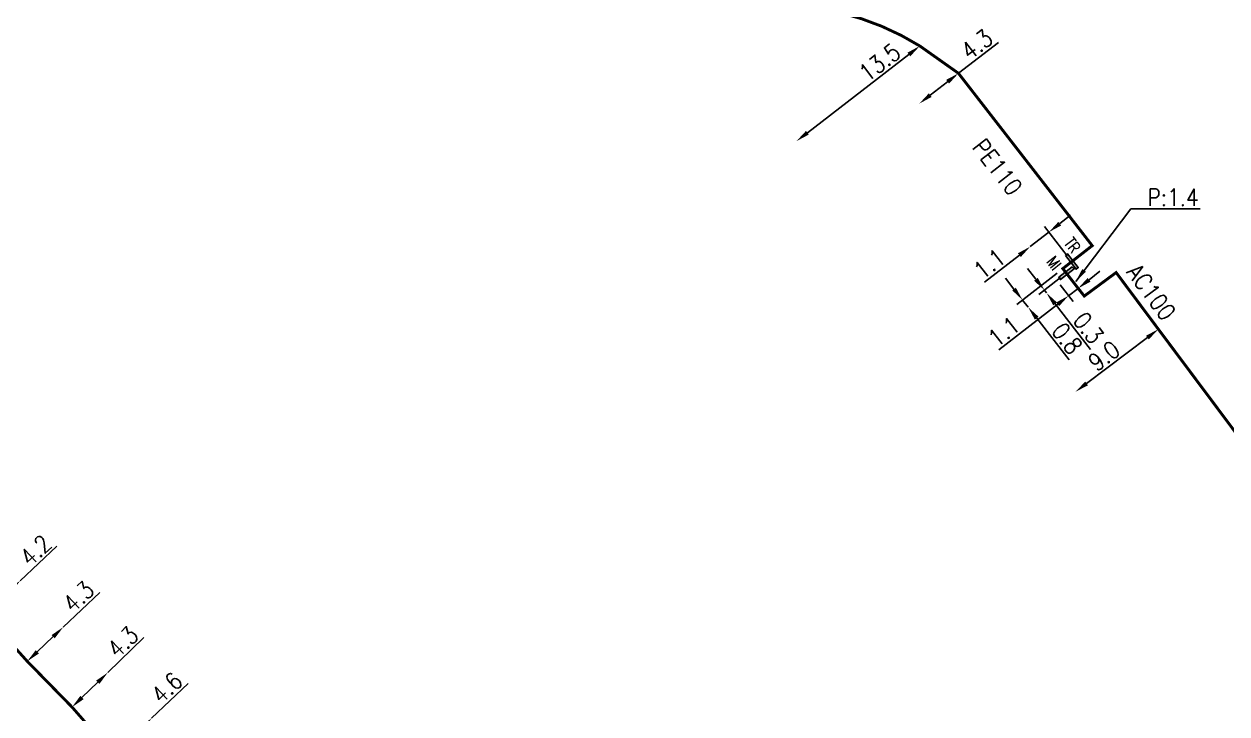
# Model space of a CAD drawing. Header units: millimetres. Extents: x 160996 to 162003, y 120996 to 122000.
# Drawn here: x 161635.1 to 161739.4, y 121265.6 to 121325.5 of the extents above; entities that cross this region are included whole.
import ezdxf
from ezdxf.enums import TextEntityAlignment as Align

# ---------------------------------------------------------------- set-up
doc = ezdxf.new("R2010")
doc.units = ezdxf.units.MM
doc.header["$PDMODE"] = 34
for name, pattern in [('L_100_AP', [14, 10, -1.5, 1, -1.5]), ('L_100_PE', [14, 10, -1.5, 1, -1.5]), ('L_25_PE', [2000, 1000, 1000])]:
    doc.linetypes.add(name, pattern=pattern)
doc.layers.get('0').update_dxf_attribs({"linetype": 'CONTINUOUS'})
doc.layers.get('Defpoints').update_dxf_attribs({"linetype": 'CONTINUOUS'})
for name, color, linetype in [('L_140', 3, 'CONTINUOUS'), ('L_150', 1, 'CONTINUOUS'), ('L_340', 7, 'CONTINUOUS')]:
    doc.layers.add(name, color=color, linetype=linetype)
doc.styles.get("Standard").update_dxf_attribs({"font": 'romans.shx', "width": 0.85})
doc.dimstyles.get("Standard").update_dxf_attribs({"dimtxt": 1.5, "dimasz": 1.2, "dimexe": 0.625, "dimexo": 0.625, "dimgap": 0.25, "dimtad": 1, "dimdec": 1, "dimzin": 0, "dimdsep": 46, "dimtxsty": 'Standard', "dimcen": -0.5, "dimadec": 0, "dimazin": 0, "dimtfac": 1, "dimtdec": 1, "dimtmove": 0, "dimatfit": 3, "dimfxl": 0, "dimtolj": 1, "dimtzin": 0, "dimarcsym": 0})

# ---------------------------------------------------------------- blocks, each defined once
blk = doc.blocks.new('L_340_19')
at = {"linetype": 'Continuous'}
blk.add_hatch(color=0, dxfattribs=at).paths.add_polyline_path([(0.12, 0.75), (-0.12, 0.75), (-0.12, -0.75), (0.12, -0.75)])
at = {"color": 0, "linetype": 'Continuous'}
blk.add_lwpolyline([(-0.12, 0.75), (0.12, 0.75), (0.12, -0.75), (-0.12, -0.75)], close=True, dxfattribs=at)
at = {"color": 0, "linetype": 'Continuous', "width": 0.75}
for tag, height, flags, p in [('TR', 1, 8, (0, 1.98)), ('DEF_LEG', 1.2, 3, (0, -5)), ('DEF_COUP', 1.2, 3, (0, -7.5)), ('DEF_TYPE', 1.2, 3, (0, -10))]:
    blk.add_attdef(tag, text='', height=height, dxfattribs=dict(at, flags=flags)).set_placement(p, align=Align.MIDDLE)
blk = doc.blocks.new('L_340_16')
at = {"linetype": 'Continuous'}
blk.add_hatch(color=0, dxfattribs=at).paths.add_polyline_path([(0.125, 0.75), (-0.125, 0.75), (-0.125, -0.75), (0.125, -0.75)])
at = {"color": 0, "linetype": 'Continuous'}
blk.add_lwpolyline([(-0.125, 0.75), (0.125, 0.75), (0.125, -0.75), (-0.125, -0.75)], close=True, dxfattribs=at)
at = {"color": 0, "linetype": 'Continuous', "width": 0.75}
for tag, height, flags, p in [('MI', 1, 8, (0, 2.5)), ('DEF_LEG', 1.2, 3, (0, -5)), ('DEF_COUP', 1.2, 3, (0, -7.5)), ('DEF_TYPE', 1.2, 3, (0, -10))]:
    blk.add_attdef(tag, text='', height=height, dxfattribs=dict(at, flags=flags)).set_placement(p, align=Align.MIDDLE)
blk = doc.blocks.new('*D1634')
at = {"layer": 'Defpoints', "color": 0, "linetype": 'Continuous', "transparency": 16777216}
for p in [(161712.74, 121323.55), (161702.05, 121315.3), (161702.05, 121315.3)]:
    blk.add_point(p, dxfattribs=at)
at = {"layer": 'L_140', "color": 0, "linetype": 'Continuous', "lineweight": -2, "transparency": 16777216}
blk.add_line((161711.79, 121322.81), (161703, 121316.03), dxfattribs=at)
at = {"layer": 'L_140', "color": 0, "linetype": 'Continuous', "transparency": 16777216}
for points in [[(161711.67, 121322.97), (161711.91, 121322.65), (161712.74, 121323.55)], [(161702.88, 121316.19), (161703.12, 121315.87), (161702.05, 121315.3)]]:
    blk.add_solid(points, dxfattribs=at)
at = {"layer": 'L_140', "color": 0, "linetype": 'Continuous', "transparency": 16777216, "insert": (161709.26, 121322.13), "char_height": 1.5, "attachment_point": 5, "rotation": 37.6491}
blk.add_mtext('\\A1;13.5', dxfattribs=at)
blk = doc.blocks.new('*D1635')
at = {"layer": 'Defpoints', "color": 0, "linetype": 'Continuous', "transparency": 16777216}
for p in [(161716.09, 121321.18), (161712.69, 121318.55), (161712.69, 121318.55)]:
    blk.add_point(p, dxfattribs=at)
at = {"layer": 'L_140', "color": 0, "linetype": 'Continuous', "lineweight": -2, "transparency": 16777216}
for p, q in [((161716.09, 121321.18), (161719.55, 121323.86)), ((161713.64, 121319.29), (161715.14, 121320.45))]:
    blk.add_line(p, q, dxfattribs=at)
at = {"layer": 'L_140', "color": 0, "linetype": 'Continuous', "transparency": 16777216}
for points in [[(161715.02, 121320.61), (161715.27, 121320.29), (161716.09, 121321.18)], [(161713.52, 121319.44), (161713.76, 121319.13), (161712.69, 121318.55)]]:
    blk.add_solid(points, dxfattribs=at)
at = {"layer": 'L_140', "color": 0, "linetype": 'Continuous', "transparency": 16777216, "insert": (161717.68, 121323.68), "char_height": 1.5, "attachment_point": 5, "rotation": 37.7257}
blk.add_mtext('\\A1;4.3', dxfattribs=at)
blk = doc.blocks.new('*D1638')
at = {"layer": 'Defpoints', "color": 0, "linetype": 'Continuous', "transparency": 16777216}
for p in [(161724.52, 121303.33), (161726.46, 121302.54), (161725.63, 121301.9)]:
    blk.add_point(p, dxfattribs=at)
at = {"layer": 'L_140', "color": 0, "linetype": 'Continuous', "lineweight": -2, "transparency": 16777216}
for p, q in [((161727.41, 121303.28), (161728.35, 121304.02)), ((161724.9, 121302.84), (161726.02, 121301.41)), ((161726.46, 121302.54), (161725.63, 121301.9)), ((161724.69, 121301.16), (161719.6, 121297.2))]:
    blk.add_line(p, q, dxfattribs=at)
at = {"layer": 'L_140', "color": 0, "linetype": 'Continuous', "transparency": 16777216}
for points in [[(161727.28, 121303.44), (161727.53, 121303.12), (161726.46, 121302.54)], [(161724.56, 121301.32), (161724.81, 121301), (161725.63, 121301.9)]]:
    blk.add_solid(points, dxfattribs=at)
at = {"layer": 'L_140', "color": 0, "linetype": 'Continuous', "transparency": 16777216, "insert": (161720.02, 121298.79), "char_height": 1.5, "attachment_point": 5, "rotation": 37.913}
blk.add_mtext('\\A1;1.1', dxfattribs=at)
blk = doc.blocks.new('*D1639')
at = {"layer": 'Defpoints', "color": 0, "linetype": 'Continuous', "transparency": 16777216}
for p in [(161722.31, 121306.16), (161722.31, 121306.16), (161725.91, 121304.86)]:
    blk.add_point(p, dxfattribs=at)
at = {"layer": 'L_340', "color": 0, "linetype": 'Continuous', "lineweight": -2, "transparency": 16777216}
for p, q in [((161724.87, 121308.15), (161725.81, 121308.88)), ((161723.92, 121307.41), (161722.31, 121306.16)), ((161725.52, 121305.35), (161723.54, 121307.9)), ((161721.37, 121305.42), (161718.35, 121303.07))]:
    blk.add_line(p, q, dxfattribs=at)
at = {"layer": 'L_340', "color": 0, "linetype": 'Continuous', "transparency": 16777216}
for points in [[(161724.74, 121308.3), (161724.99, 121307.99), (161723.92, 121307.41)], [(161721.24, 121305.58), (161721.49, 121305.26), (161722.31, 121306.16)]]:
    blk.add_solid(points, dxfattribs=at)
at = {"layer": 'L_340', "color": 0, "linetype": 'Continuous', "transparency": 16777216, "insert": (161718.77, 121304.67), "char_height": 1.5, "attachment_point": 5, "rotation": 37.913}
blk.add_mtext('\\A1;1.1', dxfattribs=at)
blk = doc.blocks.new('*D1640')
at = {"layer": 'Defpoints', "color": 0, "linetype": 'Continuous', "transparency": 16777216}
for p in [(161725.13, 121304.25), (161722.13, 121300.9), (161722.13, 121300.9)]:
    blk.add_point(p, dxfattribs=at)
at = {"layer": 'L_140', "color": 0, "linetype": 'Continuous', "lineweight": -2, "transparency": 16777216}
for p, q in [((161720.9, 121302.48), (161720.17, 121303.43)), ((161724.64, 121303.87), (161721.15, 121301.15)), ((161721.64, 121301.53), (161722.13, 121300.9)), ((161722.87, 121299.96), (161725.69, 121296.34))]:
    blk.add_line(p, q, dxfattribs=at)
at = {"layer": 'L_140', "color": 0, "linetype": 'Continuous', "transparency": 16777216}
for points in [[(161721.06, 121302.6), (161720.75, 121302.36), (161721.64, 121301.53)], [(161723.03, 121300.08), (161722.71, 121299.83), (161722.13, 121300.9)]]:
    blk.add_solid(points, dxfattribs=at)
at = {"layer": 'L_140', "color": 0, "linetype": 'Continuous', "transparency": 16777216, "insert": (161725.5, 121298.2), "char_height": 1.5, "attachment_point": 5, "rotation": 307.913}
blk.add_mtext('\\A1;0.8', dxfattribs=at)
blk = doc.blocks.new('*D1641')
at = {"layer": 'Defpoints', "color": 0, "linetype": 'Continuous', "transparency": 16777216}
for p in [(161725.44, 121303.86), (161723.72, 121302.14), (161723.72, 121302.14)]:
    blk.add_point(p, dxfattribs=at)
at = {"layer": 'L_340', "color": 0, "linetype": 'Continuous', "lineweight": -2, "transparency": 16777216}
for p, q in [((161722.8, 121303.33), (161722.06, 121304.27)), ((161724.94, 121303.47), (161723.05, 121302)), ((161723.54, 121302.38), (161723.72, 121302.14)), ((161724.46, 121301.2), (161727.54, 121297.24))]:
    blk.add_line(p, q, dxfattribs=at)
at = {"layer": 'L_340', "color": 0, "linetype": 'Continuous', "transparency": 16777216}
for points in [[(161722.96, 121303.45), (161722.64, 121303.2), (161723.54, 121302.38)], [(161724.62, 121301.32), (161724.3, 121301.07), (161723.72, 121302.14)]]:
    blk.add_solid(points, dxfattribs=at)
at = {"layer": 'L_340', "color": 0, "linetype": 'Continuous', "transparency": 16777216, "insert": (161727.35, 121299.11), "char_height": 1.5, "attachment_point": 5, "rotation": 307.913}
blk.add_mtext('\\A1;0.3', dxfattribs=at)
blk = doc.blocks.new('*D1642')
at = {"layer": 'Defpoints', "color": 0, "linetype": 'Continuous', "transparency": 16777216}
for p in [(161733.41, 121299), (161726.23, 121293.57), (161726.23, 121293.57)]:
    blk.add_point(p, dxfattribs=at)
at = {"layer": 'L_140', "color": 0, "linetype": 'Continuous', "lineweight": -2, "transparency": 16777216}
for p, q in [((161733.04, 121299.49), (161733.04, 121299.49)), ((161732.46, 121298.27), (161727.19, 121294.3))]:
    blk.add_line(p, q, dxfattribs=at)
at = {"layer": 'L_140', "color": 0, "linetype": 'Continuous', "transparency": 16777216}
for points in [[(161732.34, 121298.43), (161732.58, 121298.11), (161733.41, 121299)], [(161727.07, 121294.46), (161727.31, 121294.14), (161726.23, 121293.57)]]:
    blk.add_solid(points, dxfattribs=at)
at = {"layer": 'L_140', "color": 0, "linetype": 'Continuous', "transparency": 16777216, "insert": (161728.7, 121296.69), "char_height": 1.5, "attachment_point": 5, "rotation": 37.0456}
blk.add_mtext('\\A1;9.0', dxfattribs=at)
blk = doc.blocks.new('*D1105')
at = {"layer": 'Defpoints', "color": 0, "linetype": 'Continuous', "transparency": 16777216}
for p in [(161634.78, 121277.19), (161634.78, 121277.19), (161631.72, 121274.31)]:
    blk.add_point(p, dxfattribs=at)
at = {"layer": 'L_150', "color": 0, "linetype": 'Continuous', "lineweight": -2, "transparency": 16777216}
for p, q in [((161634.78, 121277.19), (161637.97, 121280.19)), ((161632.6, 121275.13), (161633.91, 121276.37))]:
    blk.add_line(p, q, dxfattribs=at)
at = {"layer": 'L_150', "color": 0, "linetype": 'Continuous', "transparency": 16777216}
for points in [[(161633.77, 121276.51), (161634.05, 121276.22), (161634.78, 121277.19)], [(161632.46, 121275.28), (161632.73, 121274.99), (161631.72, 121274.31)]]:
    blk.add_solid(points, dxfattribs=at)
at = {"layer": 'L_150', "color": 0, "linetype": 'Continuous', "transparency": 16777216, "insert": (161636.13, 121279.83), "char_height": 1.5, "attachment_point": 5, "rotation": 43.264}
blk.add_mtext('\\A1;4.2', dxfattribs=at)
blk = doc.blocks.new('*D1106')
at = {"layer": 'Defpoints', "color": 0, "linetype": 'Continuous', "transparency": 16777216}
for p in [(161638.51, 121273.17), (161638.51, 121273.17), (161635.4, 121270.21)]:
    blk.add_point(p, dxfattribs=at)
at = {"layer": 'L_150', "color": 0, "linetype": 'Continuous', "lineweight": -2, "transparency": 16777216}
for p, q in [((161638.51, 121273.17), (161641.68, 121276.19)), ((161636.27, 121271.04), (161637.65, 121272.35))]:
    blk.add_line(p, q, dxfattribs=at)
at = {"layer": 'L_150', "color": 0, "linetype": 'Continuous', "transparency": 16777216}
for points in [[(161637.51, 121272.49), (161637.78, 121272.2), (161638.51, 121273.17)], [(161636.13, 121271.18), (161636.41, 121270.89), (161635.4, 121270.21)]]:
    blk.add_solid(points, dxfattribs=at)
at = {"layer": 'L_150', "color": 0, "linetype": 'Continuous', "transparency": 16777216, "insert": (161639.84, 121275.82), "char_height": 1.5, "attachment_point": 5, "rotation": 43.6247}
blk.add_mtext('\\A1;4.3', dxfattribs=at)
blk = doc.blocks.new('*D1107')
at = {"layer": 'Defpoints', "color": 0, "linetype": 'Continuous', "transparency": 16777216}
for p in [(161642.37, 121269.23), (161642.37, 121269.23), (161639.28, 121266.24)]:
    blk.add_point(p, dxfattribs=at)
at = {"layer": 'L_150', "color": 0, "linetype": 'Continuous', "lineweight": -2, "transparency": 16777216}
for p, q in [((161642.37, 121269.23), (161645.51, 121272.27)), ((161640.14, 121267.07), (161641.51, 121268.39)), ((161638.85, 121266.69), (161638.85, 121266.69))]:
    blk.add_line(p, q, dxfattribs=at)
at = {"layer": 'L_150', "color": 0, "linetype": 'Continuous', "transparency": 16777216}
for points in [[(161641.37, 121268.54), (161641.65, 121268.25), (161642.37, 121269.23)], [(161640, 121267.22), (161640.28, 121266.93), (161639.28, 121266.24)]]:
    blk.add_solid(points, dxfattribs=at)
at = {"layer": 'L_150', "color": 0, "linetype": 'Continuous', "transparency": 16777216, "insert": (161643.68, 121271.89), "char_height": 1.5, "attachment_point": 5, "rotation": 44.0793}
blk.add_mtext('\\A1;4.3', dxfattribs=at)
blk = doc.blocks.new('*D1108')
at = {"layer": 'Defpoints', "color": 0, "linetype": 'Continuous', "transparency": 16777216}
for p in [(161646.17, 121265.27), (161646.17, 121265.27), (161642.88, 121262.12)]:
    blk.add_point(p, dxfattribs=at)
at = {"layer": 'L_150', "color": 0, "linetype": 'Continuous', "lineweight": -2, "transparency": 16777216}
for p, q in [((161646.17, 121265.27), (161649.33, 121268.29)), ((161643.75, 121262.95), (161645.3, 121264.44))]:
    blk.add_line(p, q, dxfattribs=at)
at = {"layer": 'L_150', "color": 0, "linetype": 'Continuous', "transparency": 16777216}
for points in [[(161645.17, 121264.58), (161645.44, 121264.29), (161646.17, 121265.27)], [(161643.61, 121263.1), (161643.89, 121262.81), (161642.88, 121262.12)]]:
    blk.add_solid(points, dxfattribs=at)
at = {"layer": 'L_150', "color": 0, "linetype": 'Continuous', "transparency": 16777216, "insert": (161647.49, 121267.92), "char_height": 1.5, "attachment_point": 5, "rotation": 43.7427}
blk.add_mtext('\\A1;4.6', dxfattribs=at)

msp = doc.modelspace()

# ---------------------------------------------------------------- linework, layer by layer
at = {"layer": 'L_140', "linetype": 'L_100_PE', "const_width": 0.25, "flags": 128}
msp.add_lwpolyline([(161725.91, 121304.86), (161727.68, 121306.24), (161716.09, 121321.18), (161712.74, 121323.55), (161712.74, 121323.55, 0.099927), (161704.1, 121326.78), (161704.1, 121326.78, -0.14049), (161697.35, 121330.86), (161697.35, 121330.86), (161694.53, 121334.49), (161689.67, 121340.77), (161674.77, 121360.05), (161670.45, 121367.3), (161672.71, 121386.92), (161673.4, 121392.61), (161675.19, 121392.4), (161680.94, 121391.7), (161681.15, 121393.41), (161684.82, 121423.78), (161685.38, 121428.62), (161689.06, 121458.94), (161689.06, 121458.94), (161689.06, 121458.94), (161689.25, 121461.98), (161688.24, 121465.57), (161681.68, 121473.15)], format="xyb", dxfattribs=at)
at = {"layer": 'L_140', "linetype": 'L_100_AP', "const_width": 0.25, "flags": 128}
msp.add_lwpolyline([(161725.91, 121304.86), (161725.13, 121304.25), (161726.46, 121302.54), (161726.99, 121301.87), (161729.75, 121303.91), (161733.41, 121299), (161733.41, 121299), (161750.34, 121276.33), (161753.68, 121272.07), (161773.49, 121252.13), (161778.19, 121247.23), (161788.15, 121236.84), (161795.88, 121228.77), (161803.69, 121220.67), (161805.77, 121218.51), (161815.24, 121207.58), (161815.7, 121208.02), (161817.61, 121206.09), (161817.02, 121205.56), (161828.78, 121193.29), (161832.98, 121189.37), (161843.75, 121177.84), (161844.23, 121178.31), (161845.95, 121176.64), (161845.39, 121176.1), (161852.38, 121168.75), (161856.51, 121164.4), (161875.96, 121144.12), (161880.09, 121139.78), (161909.11, 121109.54), (161912.7, 121105.73), (161916.93, 121109.27), (161921.36, 121107.07), (161939.28, 121088.5), (161939.28, 121088.5), (161946.75, 121080.76), (161944.21, 121094.25), (161960.24, 121093.88), (161967.3, 121093.71), (161971.26, 121093.61), (161971.26, 121093.61), (161984.62, 121094), (161992.47, 121094.93), (162000, 121096.44)], dxfattribs=at)
at = {"layer": 'L_150', "linetype": 'L_25_PE', "const_width": 0.25, "flags": 128}
msp.add_lwpolyline([(161913.23, 121044.8), (161905.37, 121040.33), (161898.19, 121036.21), (161892.51, 121032.86), (161885.09, 121028.87), (161882.13, 121026.87), (161876.16, 121022.85), (161873.37, 121023.27), (161871, 121023.63), (161867.38, 121027.49), (161866.23, 121028.95), (161865.74, 121029.53), (161850.29, 121045.14), (161850.29, 121045.14), (161850.29, 121045.14), (161844.75, 121050.9), (161840.95, 121054.88), (161837.18, 121058.89), (161833.31, 121063.06), (161829.04, 121067.05), (161829.04, 121067.05), (161824.07, 121072.43), (161821.3, 121075.29), (161821.3, 121075.29), (161811.81, 121084.66), (161807.58, 121089.37), (161803.54, 121093.85), (161799.09, 121098.86), (161794.48, 121103.77), (161786.58, 121112.03), (161782.32, 121116.26), (161777.41, 121121.45), (161773.3, 121125.76), (161768.29, 121130.92), (161763.27, 121136.3), (161759.97, 121139.76), (161755.06, 121144.76), (161750.88, 121149.94), (161747.78, 121152.73), (161743.62, 121157.03), (161739.45, 121161.34), (161735.24, 121165.79), (161731.05, 121169.96), (161726.02, 121175.08), (161720.66, 121180.86), (161715.35, 121186.75), (161714.54, 121187.63), (161710.77, 121191.63), (161706.44, 121196.15), (161701.85, 121201.06), (161696.4, 121206.71), (161688.69, 121214.59), (161685.4, 121218.07), (161682.06, 121221.57), (161676.45, 121227.12), (161672.34, 121231.51), (161668.89, 121235.07), (161665.47, 121238.73), (161661.98, 121242.37), (161658.18, 121246.36), (161654.34, 121250.33), (161650.55, 121254.3), (161646.53, 121258.29), (161642.88, 121262.12), (161639.28, 121266.24), (161635.4, 121270.21), (161631.72, 121274.31), (161629.01, 121276.27), (161624.19, 121282.3), (161620.41, 121286.43), (161619.65, 121287.36), (161616.89, 121290.74), (161613.56, 121295.1), (161610.36, 121299.58), (161607.25, 121304.11), (161604.03, 121308.67), (161601.22, 121313.48), (161598.62, 121318.49), (161595.98, 121323.06), (161594.95, 121324.79), (161593.1, 121327.77), (161590.36, 121332.49), (161589.68, 121333.6), (161586.98, 121336.9), (161586.88, 121337.08)], dxfattribs=at)

# ---------------------------------------------------------------- block references
at = {"layer": 'L_340'}
ref = msp.add_blockref('L_340_19', (161725.91, 121304.86), dxfattribs=dict(at, rotation=37.91299783326956))
ref.add_attrib('TR', 'TR', dxfattribs={"layer": '0', "color": 0, "linetype": 'Continuous', "height": 1, "rotation": 307.7374, "width": 0.75, "flags": 8}).set_placement((161725.95, 121306.27), align=Align.MIDDLE)
ref = msp.add_blockref('L_340_16', (161725.44, 121303.86), dxfattribs=dict(at, rotation=307.9129978340999))
ref.add_attrib('MI', 'MI', dxfattribs={"layer": '0', "color": 0, "linetype": 'Continuous', "height": 1, "rotation": 307.7374, "width": 0.75, "flags": 8}).set_placement((161724.37, 121304.71), align=Align.MIDDLE)

# ---------------------------------------------------------------- texts
at = {"layer": 'L_140', "linetype": 'Continuous', "width": 0.85}
for s, rotation, p in [('PE110', 307.7931, (161717.19, 121314.75)), ('AC100', 306.7524, (161730.58, 121303.93))]:
    msp.add_text(s, height=1.5, rotation=rotation, dxfattribs=at).set_placement(p)
at = {"layer": 'L_140', "linetype": 'Continuous', "insert": (161732.47, 121309.68), "char_height": 1.5, "attachment_point": 7}
msp.add_mtext('\\A1;P:1.4', dxfattribs=at)

# ---------------------------------------------------------------- dimensions: what is measured, and where the dimension line sits
at = {"layer": 'L_140', "linetype": 'Continuous'}
for base, p1, p2, angle, picture, middle in [((161712.69, 121318.55), (161716.09, 121321.18), (161712.69, 121318.55), 37.7257, '*D1635', (161718.3, 121322.89)), ((161702.05, 121315.3), (161712.74, 121323.55), (161702.05, 121315.3), 37.6491, '*D1634', (161709.87, 121321.34)), ((161725.6324, 121301.8986), (161726.4608, 121302.5438), (161724.5161, 121303.3319), 37.913, '*D1638', (161720.634, 121298.0056)), ((161722.13, 121300.9), (161725.13, 121304.25), (161722.13, 121300.9), 127.913, '*D1640', (161724.71, 121297.59)), ((161726.23, 121293.57), (161733.41, 121299), (161726.23, 121293.57), 37.0456, '*D1642', (161729.3, 121295.89))]:
    dim = msp.add_linear_dim(base=base, p1=p1, p2=p2, angle=angle, dimstyle='Standard', dxfattribs=at)
    dim.commit()
    dim.dimension.update_dxf_attribs({"geometry": picture, "text_midpoint": middle, "dimtype": 160})
at = {"layer": 'L_150', "linetype": 'Continuous'}
for base, p1, p2, angle, picture, middle in [((161634.78, 121277.19), (161631.72, 121274.31), (161634.78, 121277.19), 223.264, '*D1105', (161636.81, 121279.1)), ((161638.51, 121273.17), (161635.4, 121270.21), (161638.51, 121273.17), 223.6247, '*D1106', (161640.53, 121275.1)), ((161642.37, 121269.23), (161639.28, 121266.24), (161642.37, 121269.23), 224.0793, '*D1107', (161644.37, 121271.17)), ((161646.1706, 121265.2682), (161642.8834435, 121262.122234), (161646.1706, 121265.2682), 223.7427061, '*D1108', (161648.1831448, 121267.1943016))]:
    dim = msp.add_linear_dim(base=base, p1=p1, p2=p2, angle=angle, dimstyle='Standard', dxfattribs=at)
    dim.commit()
    dim.dimension.update_dxf_attribs({"geometry": picture, "text_midpoint": middle, "dimtype": 160})
at = {"layer": 'L_340', "linetype": 'Continuous'}
dim = msp.add_linear_dim(base=(161722.31, 121306.16), p1=(161725.91, 121304.86), p2=(161722.31, 121306.16), angle=37.913, text='1.1', dimstyle='Standard', dxfattribs=at)
dim.commit()
dim.dimension.update_dxf_attribs({"geometry": '*D1639', "text_midpoint": (161719.39, 121303.88), "dimtype": 160})
dim = msp.add_linear_dim(base=(161723.72, 121302.14), p1=(161725.44, 121303.86), p2=(161723.72, 121302.14), angle=127.913, dimstyle='Standard', dxfattribs=at)
dim.commit()
dim.dimension.update_dxf_attribs({"geometry": '*D1641', "text_midpoint": (161726.57, 121298.49), "dimtype": 160})

# ---------------------------------------------------------------- leaders
at = {"layer": 'L_140', "linetype": 'Continuous', "annotation_type": 0, "has_hookline": 1, "hookline_direction": 0, "text_width": 4.55}
msp.add_leader([(161726.25, 121303.14), (161731.02, 121309.43), (161732.22, 121309.43)], dimstyle='Standard', dxfattribs=at)

doc.saveas('drawing.dxf')
